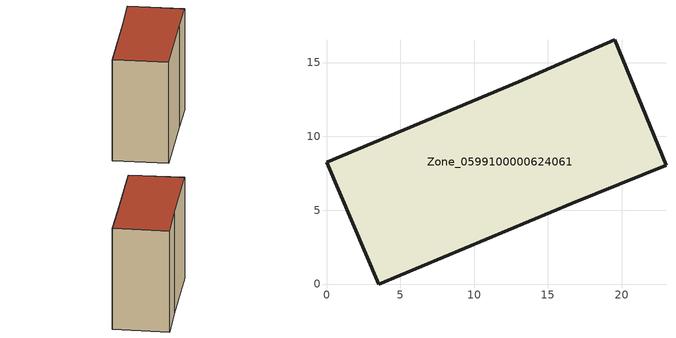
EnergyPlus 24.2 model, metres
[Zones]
Zone_0599100000624061
 floor ground (C_G): 16.65,5.48 3.54,0 0,8.24 13.01,13.69 19.53,16.53 22.99,8.05 z0
 wall outside (C_F): 3.54,0 16.65,5.48 22.99,8.05 19.53,16.53 13.01,13.69 0,8.24 3.54,0 z0:17.41
 roof outside (C_R): 19.53,16.53 13.01,13.69 0,8.24 3.54,0 16.65,5.48 22.99,8.05 z17.41
[BUILDING]
Pand.0599100000624061: North Axis=0; Terrain=City; Loads Convergence Tolerance Value=0.04; Temperature Convergence Tolerance Value=0.4; Solar Distribution=FullExterior; Maximum Number of Warmup Days=25; Minimum Number of Warmup Days=1
[Site:Location]
Rotterdam.The.Hague.AP_ZH_NLD Design_Conditions: Latitude=51.96; Longitude=4.45; Time Zone=1; Elevation=-4.5
[SITE:GROUNDTEMPERATURE:BUILDINGSURFACE]
18, 18, 18, 18, 18, 18, 18, 18, 18, 18, 18, 18
[MATERIAL] Thermal Absorptance=0.9; Solar Absorptance=0.7; Visible Absorptance=0.7
Name | Roughness | Thickness | Conductivity | Density | Specific Heat
G.TI.1946 | MediumSmooth | 0.15 | 1 | 540 | 1210
F.TI.1946 | Rough | 0.3 | 0.857143 | 1920 | 840
R.TI.1946 | MediumRough | 0.2 | 0.1 | 1500 | 1000
[CONSTRUCTION]
C_G: G.TI.1946
C_F: F.TI.1946
C_R: R.TI.1946
[ZONE]
Zone_0599100000624061: Type=1; Multiplier=1; Ceiling Height=Autocalculate; Volume=Autocalculate; Floor Area=autocalculate; Part of Total Floor Area=Yes
[ZONEINFILTRATION:DESIGNFLOWRATE]
Infil_Zone_0599100000624061: Zone or ZoneList or Space or SpaceList=Zone_0599100000624061; Schedule=AlwaysOn; Design Flow Rate Calculation Method=Flow/Area; Flow Rate per Floor Area=0.003; Constant Term Coefficient=1; Temperature Term Coefficient=0; Velocity Term Coefficient=0; Velocity Squared Term Coefficient=0
[HVACTEMPLATE:ZONE:IDEALLOADSAIRSYSTEM]
Zone_0599100000624061: Maximum Heating Supply Air Temperature=50; Minimum Cooling Supply Air Temperature=13; Maximum Heating Supply Air Humidity Ratio=0.0156; Minimum Cooling Supply Air Humidity Ratio=0.0077; Heating Limit=NoLimit; Cooling Limit=NoLimit; Dehumidification Control Type=ConstantSensibleHeatRatio; Cooling Sensible Heat Ratio=0.7; Dehumidification Setpoint=60; Humidification Control Type=None; Humidification Setpoint=30; Outdoor Air Method=None; Outdoor Air Flow Rate per Person=0.00944; Outdoor Air Flow Rate per Zone Floor Area=0; Outdoor Air Flow Rate per Zone=0; Demand Controlled Ventilation Type=None; Outdoor Air Economizer Type=NoEconomizer; Heat Recovery Type=None; Sensible Heat Recovery Effectiveness=0.7; Latent Heat Recovery Effectiveness=0.65
[ZONECONTROL:THERMOSTAT]
ThermostatControl_Zone_0599100000624061: Zone or ZoneList=Zone_0599100000624061; Control Type Schedule=DualSetpointControlType; Control 1=Thermostat_Zone_0599100000624061; Temperature Difference Between Cutout And Setpoint=0
[THERMOSTATSETPOINT:DUALSETPOINT]
Thermostat_Zone_0599100000624061: Heating Setpoint Temperature Schedule=HeatingSetpoint_Zone_0599100000624061; Cooling Setpoint Temperature Schedule=CoolingSetpoint_Zone_0599100000624061
[SCHEDULE:COMPACT]
HeatingSetpoint_Zone_0599100000624061: Through: 12/31, For: AllDays, Until: 24:00, 21
CoolingSetpoint_Zone_0599100000624061: Through: 12/31, For: AllDays, Until: 24:00, 24
DualSetpointControlType: Through: 12/31, For: AllDays, Until: 24:00, 4
AlwaysOn: Through: 12/31, For: AllDays, Until: 24:00, 1
